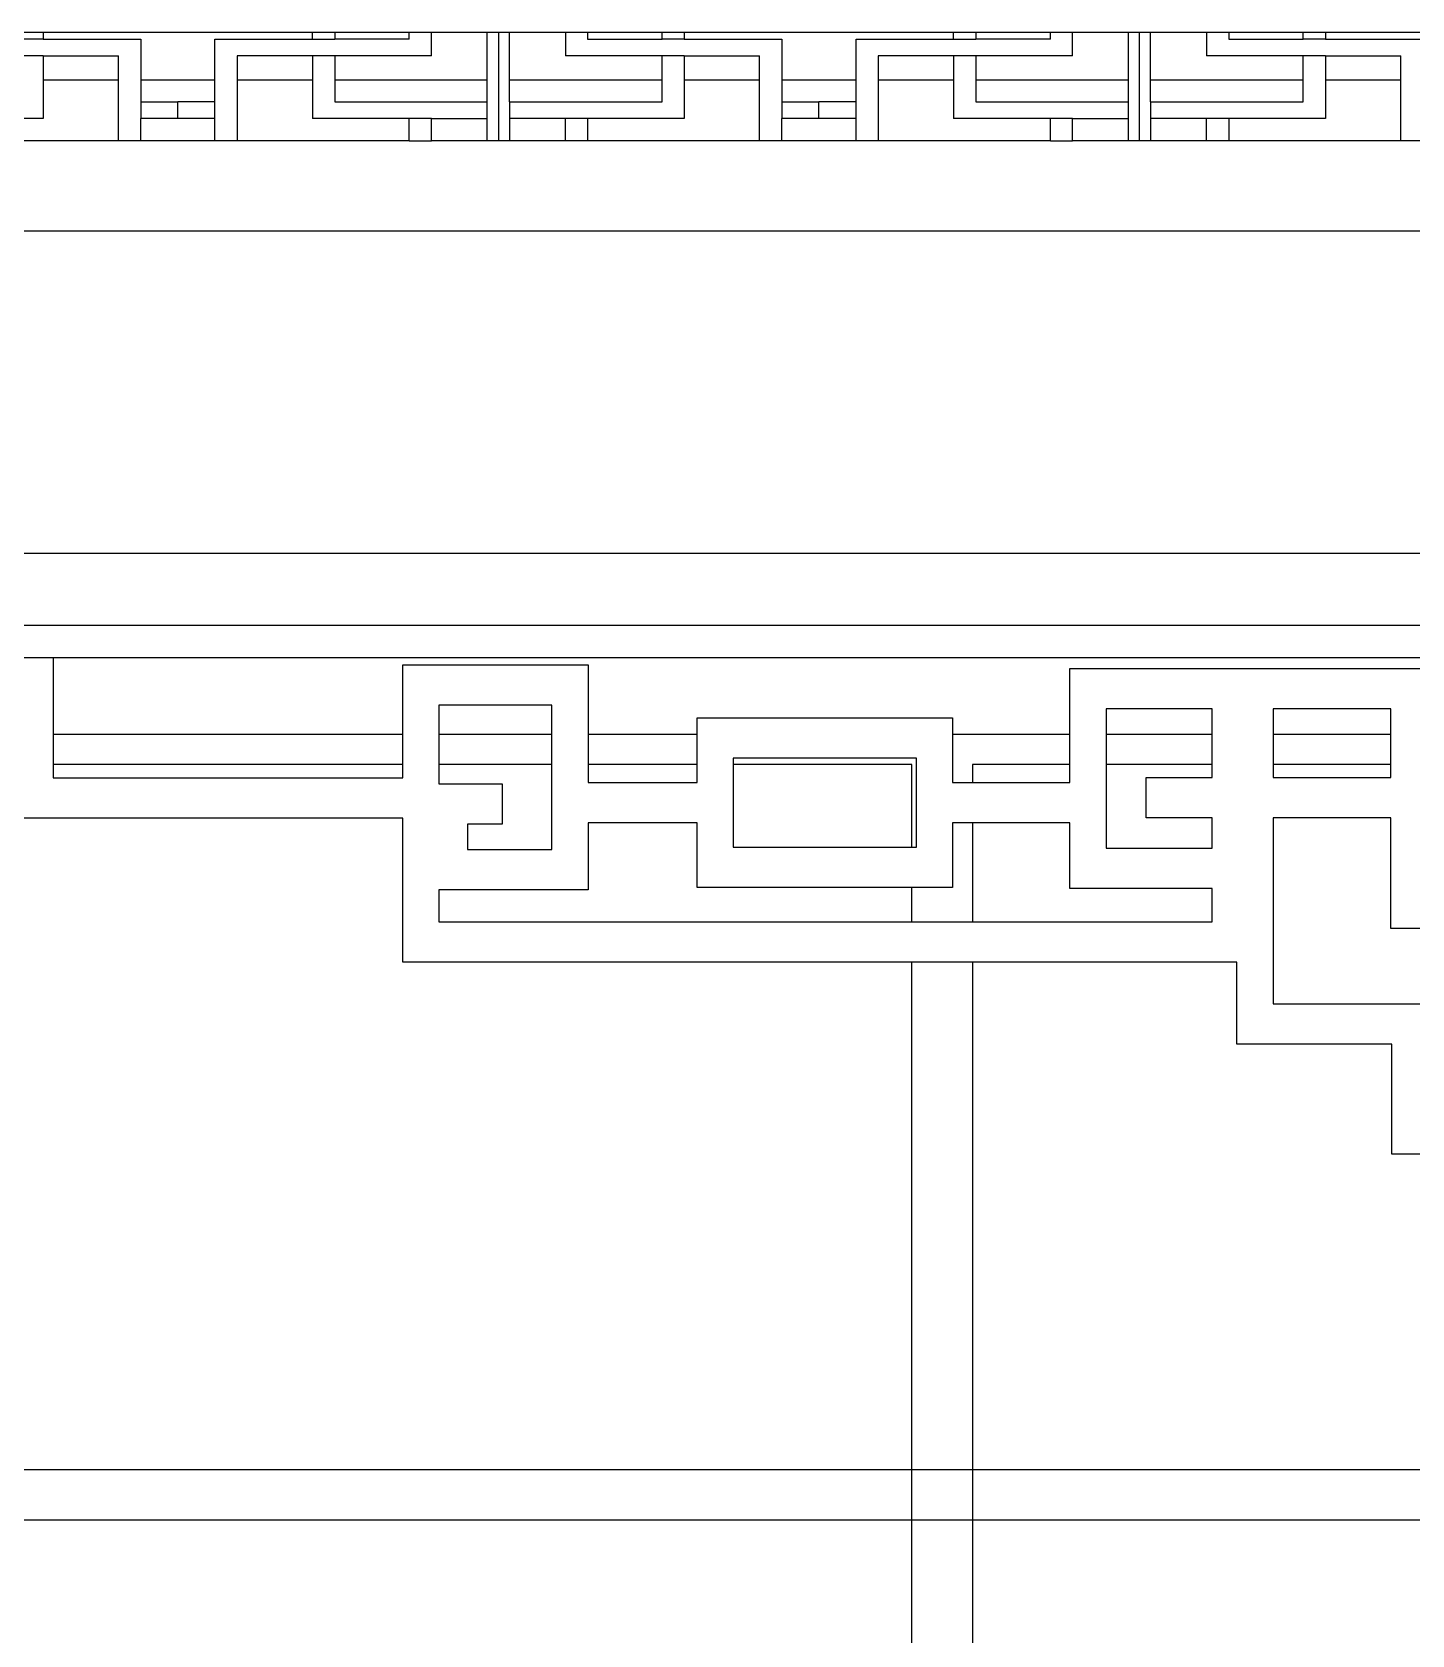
# Model space of a CAD drawing. Extents: x -24961 to 905641, y -154323 to 635957.
# Drawn here: x 416646 to 418016, y -117166 to -115574 of the extents above; entities that cross this region are included whole.
import ezdxf

# ---------------------------------------------------------------- set-up
doc = ezdxf.new("R2010")
doc.units = 0
doc.header["$LTSCALE"] = 1000
doc.header["$MEASUREMENT"] = 0
doc.layers.add('窗', color=154, linetype='Continuous')

msp = doc.modelspace()

# ---------------------------------------------------------------- linework, layer by layer
for p, q in [((416634.7, -115574.5), (416656.7, -115574.5)), ((416656.7, -115581.6), (416634.7, -115581.6)), ((416656.7, -115574.5), (416656.7, -115581.6)), ((416656.7, -115574.5), (416924.1, -115574.5)), ((416656.7, -115581.6), (416753.6, -115581.6)), ((416753.6, -115581.6), (416753.6, -115621.9)), ((416827.2, -115581.6), (416924.1, -115581.6)), ((416827.2, -115621.9), (416827.2, -115581.6)), ((416924.1, -115581.6), (416924.1, -115574.5)), ((416924.1, -115574.5), (416946.2, -115574.5)), ((416924.1, -115581.6), (416946.2, -115581.6)), ((416946.2, -115574.5), (416946.2, -115581.6)), ((416946.2, -115574.5), (417020.1, -115574.5)), ((417020.1, -115581.6), (416946.2, -115581.6)), ((417020.1, -115581.6), (417020.1, -115574.5)), ((417020.1, -115574.5), (417042.2, -115574.5)), ((417042.2, -115598.1), (417042.2, -115574.5)), ((417042.2, -115574.5), (417097.7, -115574.5)), ((417097.7, -115621.9), (417097.7, -115574.5)), ((417097.7, -115574.5), (417108.7, -115574.5)), ((417108.7, -115574.5), (417108.7, -115682.4)), ((417108.7, -115574.5), (417119.7, -115574.5)), ((417119.7, -115621.9), (417119.7, -115574.5)), ((417119.7, -115574.5), (417175.2, -115574.5)), ((417175.2, -115574.5), (417175.2, -115598.1)), ((417175.2, -115574.5), (417197.3, -115574.5)), ((417197.3, -115574.5), (417197.3, -115581.6)), ((417197.3, -115574.5), (417271.2, -115574.5)), ((417197.3, -115581.6), (417271.2, -115581.6)), ((417271.2, -115581.6), (417271.2, -115574.5)), ((417271.2, -115574.5), (417293.3, -115574.5)), ((417293.3, -115581.6), (417271.2, -115581.6)), ((417293.3, -115574.5), (417293.3, -115581.6)), ((417293.3, -115574.5), (417560.7, -115574.5)), ((417293.3, -115581.6), (417390.2, -115581.6)), ((417390.2, -115581.6), (417390.2, -115621.9)), ((417463.8, -115581.6), (417560.7, -115581.6)), ((417463.8, -115621.9), (417463.8, -115581.6)), ((417560.7, -115581.6), (417560.7, -115574.5)), ((417560.7, -115574.5), (417582.8, -115574.5)), ((417560.7, -115581.6), (417582.8, -115581.6)), ((417582.8, -115574.5), (417582.8, -115581.6)), ((417582.8, -115574.5), (417656.7, -115574.5)), ((417656.7, -115581.6), (417582.8, -115581.6)), ((417656.7, -115581.6), (417656.7, -115574.5)), ((417656.7, -115574.5), (417678.8, -115574.5)), ((417678.8, -115598.1), (417678.8, -115574.5)), ((417678.8, -115574.5), (417734.2, -115574.5)), ((417734.2, -115621.9), (417734.2, -115574.5)), ((417734.2, -115574.5), (417745.3, -115574.5)), ((417745.3, -115682.4), (417745.3, -115574.5)), ((417745.3, -115574.5), (417756.3, -115574.5)), ((417756.3, -115621.9), (417756.3, -115574.5)), ((417756.3, -115574.5), (417811.8, -115574.5)), ((417811.8, -115574.5), (417811.8, -115598.1)), ((417811.8, -115574.5), (417833.8, -115574.5)), ((417833.8, -115574.5), (417833.8, -115581.6)), ((417833.8, -115574.5), (417907.8, -115574.5)), ((417833.8, -115581.6), (417907.8, -115581.6)), ((417907.8, -115581.6), (417907.8, -115574.5)), ((417907.8, -115574.5), (417929.8, -115574.5)), ((417929.8, -115581.6), (417907.8, -115581.6)), ((417929.8, -115574.5), (417929.8, -115581.6)), ((417929.8, -115574.5), (418197.2, -115574.5)), ((417929.8, -115581.6), (418026.8, -115581.6)), ((416656.7, -115598.1), (416634.7, -115598.1)), ((416656.7, -115598.1), (416656.7, -115621.9)), ((416656.7, -115598.1), (416731.6, -115598.1)), ((416731.6, -115621.9), (416731.6, -115598.1)), ((416924.1, -115598.1), (416849.3, -115598.1)), ((416849.3, -115598.1), (416849.3, -115621.9)), ((416946.2, -115598.1), (416924.1, -115598.1)), ((416924.1, -115598.1), (416924.1, -115621.9)), ((417042.2, -115598.1), (416946.2, -115598.1)), ((416946.2, -115598.1), (416946.2, -115621.9)), ((417271.2, -115598.1), (417175.2, -115598.1)), ((417293.3, -115598.1), (417271.2, -115598.1)), ((417271.2, -115621.9), (417271.2, -115598.1)), ((417293.3, -115598.1), (417293.3, -115621.9)), ((417293.3, -115598.1), (417368.1, -115598.1)), ((417368.1, -115621.9), (417368.1, -115598.1)), ((417560.7, -115598.1), (417485.8, -115598.1)), ((417485.8, -115598.1), (417485.8, -115621.9)), ((417582.8, -115598.1), (417560.7, -115598.1)), ((417560.7, -115598.1), (417560.7, -115621.9)), ((417678.8, -115598.1), (417582.8, -115598.1)), ((417582.8, -115598.1), (417582.8, -115621.9)), ((417907.8, -115598.1), (417811.8, -115598.1)), ((417929.8, -115598.1), (417907.8, -115598.1)), ((417907.8, -115621.9), (417907.8, -115598.1)), ((417929.8, -115598.1), (417929.8, -115621.9)), ((417929.8, -115598.1), (418004.7, -115598.1)), ((418004.7, -115621.9), (418004.7, -115598.1)), ((416656.7, -115621.9), (416731.6, -115621.9)), ((416656.7, -115621.9), (416656.7, -115660.2)), ((416731.6, -115682.4), (416731.6, -115621.9)), ((416753.6, -115621.9), (416827.2, -115621.9)), ((416753.6, -115621.9), (416753.6, -115643.7)), ((416827.2, -115643.7), (416827.2, -115621.9)), ((416849.3, -115621.9), (416924.1, -115621.9)), ((416849.3, -115621.9), (416849.3, -115682.4)), ((416924.1, -115621.9), (416924.1, -115660.2)), ((416946.2, -115621.9), (417097.7, -115621.9)), ((416946.2, -115621.9), (416946.2, -115643.7)), ((417097.7, -115643.7), (417097.7, -115621.9)), ((417119.7, -115621.9), (417271.2, -115621.9)), ((417119.7, -115643.7), (417119.7, -115621.9)), ((417271.2, -115643.7), (417271.2, -115621.9)), ((417293.3, -115621.9), (417368.1, -115621.9)), ((417293.3, -115621.9), (417293.3, -115660.2)), ((417368.1, -115682.4), (417368.1, -115621.9)), ((417390.2, -115621.9), (417463.8, -115621.9)), ((417390.2, -115621.9), (417390.2, -115643.7)), ((417463.8, -115643.7), (417463.8, -115621.9)), ((417485.8, -115621.9), (417560.7, -115621.9)), ((417485.8, -115621.9), (417485.8, -115682.4)), ((417560.7, -115621.9), (417560.7, -115660.2)), ((417582.8, -115621.9), (417734.2, -115621.9)), ((417582.8, -115621.9), (417582.8, -115643.7)), ((417734.2, -115643.7), (417734.2, -115621.9)), ((417756.3, -115621.9), (417907.8, -115621.9)), ((417756.3, -115643.7), (417756.3, -115621.9)), ((417907.8, -115643.7), (417907.8, -115621.9)), ((417929.8, -115621.9), (418004.7, -115621.9)), ((417929.8, -115621.9), (417929.8, -115660.2)), ((418004.7, -115682.4), (418004.7, -115621.9)), ((416753.6, -115643.7), (416753.6, -115660.2)), ((416753.6, -115643.7), (416790.4, -115643.7)), ((416827.2, -115643.7), (416790.4, -115643.7)), ((416790.4, -115660.2), (416790.4, -115643.7)), ((416827.2, -115660.2), (416827.2, -115643.7)), ((416946.2, -115643.7), (417097.7, -115643.7)), ((417097.7, -115660.2), (417097.7, -115643.7)), ((417119.7, -115643.7), (417119.7, -115660.2)), ((417119.7, -115643.7), (417271.2, -115643.7)), ((417390.2, -115643.7), (417390.2, -115660.2)), ((417390.2, -115643.7), (417427, -115643.7)), ((417463.8, -115643.7), (417427, -115643.7)), ((417427, -115660.2), (417427, -115643.7)), ((417463.8, -115660.2), (417463.8, -115643.7)), ((417582.8, -115643.7), (417734.2, -115643.7)), ((417734.2, -115660.2), (417734.2, -115643.7)), ((417756.3, -115643.7), (417756.3, -115660.2)), ((417756.3, -115643.7), (417907.8, -115643.7)), ((416656.7, -115660.2), (416560.7, -115660.2)), ((416753.6, -115682.4), (416753.6, -115660.2)), ((416790.4, -115660.2), (416753.6, -115660.2)), ((416827.2, -115660.2), (416790.4, -115660.2)), ((416827.2, -115682.4), (416827.2, -115660.2)), ((417020.1, -115660.2), (416924.1, -115660.2)), ((417020.1, -115682.4), (417020.1, -115660.2)), ((417042.2, -115660.2), (417020.1, -115660.2)), ((417042.2, -115660.2), (417097.7, -115660.2)), ((417042.2, -115682.4), (417042.2, -115660.2)), ((417097.7, -115682.4), (417097.7, -115660.2)), ((417119.7, -115660.2), (417119.7, -115682.4)), ((417175.2, -115660.2), (417119.7, -115660.2)), ((417197.3, -115660.2), (417175.2, -115660.2)), ((417175.2, -115682.4), (417175.2, -115660.2)), ((417293.3, -115660.2), (417197.3, -115660.2)), ((417197.3, -115660.2), (417197.3, -115682.4)), ((417390.2, -115682.4), (417390.2, -115660.2)), ((417427, -115660.2), (417390.2, -115660.2)), ((417463.8, -115660.2), (417427, -115660.2)), ((417463.8, -115682.4), (417463.8, -115660.2)), ((417656.7, -115660.2), (417560.7, -115660.2)), ((417656.7, -115682.4), (417656.7, -115660.2)), ((417678.8, -115660.2), (417656.7, -115660.2)), ((417678.8, -115660.2), (417734.2, -115660.2)), ((417678.8, -115682.4), (417678.8, -115660.2)), ((417734.2, -115682.4), (417734.2, -115660.2)), ((417756.3, -115660.2), (417756.3, -115682.4)), ((417811.8, -115660.2), (417756.3, -115660.2)), ((417833.8, -115660.2), (417811.8, -115660.2)), ((417811.8, -115682.4), (417811.8, -115660.2)), ((417929.8, -115660.2), (417833.8, -115660.2)), ((417833.8, -115660.2), (417833.8, -115682.4)), ((416731.6, -115682.4), (416560.7, -115682.4)), ((416753.6, -115682.4), (416731.6, -115682.4)), ((416827.2, -115682.4), (416753.6, -115682.4)), ((416849.3, -115682.4), (416827.2, -115682.4)), ((417020.1, -115682.4), (416849.3, -115682.4)), ((417020.1, -115682.4), (417042.2, -115682.4)), ((417097.7, -115682.4), (417042.2, -115682.4)), ((417108.7, -115682.4), (417097.7, -115682.4)), ((417119.7, -115682.4), (417108.7, -115682.4)), ((417175.2, -115682.4), (417119.7, -115682.4)), ((417197.3, -115682.4), (417175.2, -115682.4)), ((417368.1, -115682.4), (417197.3, -115682.4)), ((417390.2, -115682.4), (417368.1, -115682.4)), ((417463.8, -115682.4), (417390.2, -115682.4)), ((417485.8, -115682.4), (417463.8, -115682.4)), ((417656.7, -115682.4), (417485.8, -115682.4)), ((417656.7, -115682.4), (417678.8, -115682.4)), ((417734.2, -115682.4), (417678.8, -115682.4)), ((417745.3, -115682.4), (417734.2, -115682.4)), ((417756.3, -115682.4), (417745.3, -115682.4)), ((417811.8, -115682.4), (417756.3, -115682.4)), ((417833.8, -115682.4), (417811.8, -115682.4)), ((418004.7, -115682.4), (417833.8, -115682.4)), ((418026.8, -115682.4), (418004.7, -115682.4)), ((414474.4, -115771.9), (418435.7, -115771.9)), ((416453.2, -116091.9), (418435.7, -116091.9)), ((418370.4, -116163.9), (416453.2, -116163.9)), ((416666.8, -116195.9), (416630.9, -116195.9)), ((416666.8, -116195.9), (416666.8, -116271.9)), ((418278.2, -116195.9), (416666.8, -116195.9)), ((417013.7, -116202.8), (417197.7, -116202.8)), ((417013.7, -116271.9), (417013.7, -116202.8)), ((417197.7, -116202.8), (417197.7, -116271.9)), ((417676.2, -116206.6), (418030.8, -116206.6)), ((417676.2, -116271.9), (417676.2, -116206.6)), ((417161.7, -116242.8), (417049.6, -116242.8)), ((417049.6, -116242.8), (417049.6, -116271.9)), ((417161.7, -116271.9), (417161.7, -116242.8)), ((417306, -116255.6), (417559.6, -116255.6)), ((417306, -116271.9), (417306, -116255.6)), ((417559.6, -116255.6), (417559.6, -116271.9)), ((417817.3, -116246.6), (417712.1, -116246.6)), ((417712.1, -116246.6), (417712.1, -116271.9)), ((417817.3, -116271.9), (417817.3, -116246.6)), ((417994.9, -116246.6), (417877.9, -116246.6)), ((417877.9, -116246.6), (417877.9, -116271.9)), ((417994.9, -116271.9), (417994.9, -116246.6)), ((417013.7, -116271.9), (416666.8, -116271.9)), ((416666.8, -116271.9), (416666.8, -116301.9)), ((417013.7, -116301.9), (417013.7, -116271.9)), ((417161.7, -116271.9), (417049.6, -116271.9)), ((417049.6, -116271.9), (417049.6, -116301.9)), ((417161.7, -116301.9), (417161.7, -116271.9)), ((417306, -116271.9), (417197.7, -116271.9)), ((417197.7, -116271.9), (417197.7, -116301.9)), ((417306, -116301.9), (417306, -116271.9)), ((417676.2, -116271.9), (417559.6, -116271.9)), ((417559.6, -116271.9), (417559.6, -116319.8)), ((417676.2, -116301.9), (417676.2, -116271.9)), ((417817.3, -116271.9), (417712.1, -116271.9)), ((417712.1, -116271.9), (417712.1, -116301.9)), ((417817.3, -116301.9), (417817.3, -116271.9)), ((417994.9, -116271.9), (417877.9, -116271.9)), ((417877.9, -116271.9), (417877.9, -116301.9)), ((417994.9, -116301.9), (417994.9, -116271.9)), ((417013.7, -116301.9), (416666.8, -116301.9)), ((416666.8, -116301.9), (416666.8, -116315.1)), ((417013.7, -116315.1), (417013.7, -116301.9)), ((417161.7, -116301.9), (417049.6, -116301.9)), ((417049.6, -116301.9), (417049.6, -116321.1)), ((417161.7, -116386.1), (417161.7, -116301.9)), ((417306, -116301.9), (417197.7, -116301.9)), ((417197.7, -116301.9), (417197.7, -116319.8)), ((417306, -116319.8), (417306, -116301.9)), ((417523.7, -116295.6), (417341.9, -116295.6)), ((417341.9, -116295.6), (417341.9, -116301.9)), ((417519.1, -116301.9), (417341.9, -116301.9)), ((417341.9, -116301.9), (417341.9, -116383.9)), ((417519.1, -116383.9), (417519.1, -116301.9)), ((417523.7, -116383.9), (417523.7, -116295.6)), ((417579.3, -116301.9), (417579.3, -116319.8)), ((417676.2, -116301.9), (417579.3, -116301.9)), ((417676.2, -116319.8), (417676.2, -116301.9)), ((417817.3, -116301.9), (417712.1, -116301.9)), ((417712.1, -116301.9), (417712.1, -116385)), ((417817.3, -116314.8), (417817.3, -116301.9)), ((417994.9, -116301.9), (417877.9, -116301.9)), ((417877.9, -116301.9), (417877.9, -116314.8)), ((417994.9, -116314.8), (417994.9, -116301.9)), ((416666.8, -116315.1), (417013.7, -116315.1)), ((417049.6, -116321.1), (417112.5, -116321.1)), ((417112.5, -116321.1), (417112.5, -116361.1)), ((417197.7, -116319.8), (417306, -116319.8)), ((417559.6, -116319.8), (417579.3, -116319.8)), ((417579.3, -116319.8), (417676.2, -116319.8)), ((417751.9, -116314.8), (417817.3, -116314.8)), ((417751.9, -116354.8), (417751.9, -116314.8)), ((417877.9, -116314.8), (417994.9, -116314.8)), ((417013.7, -116355.1), (416550.2, -116355.1)), ((417013.7, -116498.1), (417013.7, -116355.1)), ((417078.1, -116361.1), (417078.1, -116386.1)), ((417112.5, -116361.1), (417078.1, -116361.1)), ((417197.7, -116359.8), (417197.7, -116426.1)), ((417306, -116359.8), (417197.7, -116359.8)), ((417306, -116423.9), (417306, -116359.8)), ((417559.6, -116359.8), (417559.6, -116423.9)), ((417579.3, -116359.8), (417559.6, -116359.8)), ((417579.3, -116359.8), (417579.3, -116458.1)), ((417676.2, -116359.8), (417579.3, -116359.8)), ((417676.2, -116425), (417676.2, -116359.8)), ((417817.3, -116354.8), (417751.9, -116354.8)), ((417817.3, -116385), (417817.3, -116354.8)), ((417877.9, -116354.8), (417877.9, -116539.6)), ((417994.9, -116354.8), (417877.9, -116354.8)), ((417994.9, -116464.6), (417994.9, -116354.8)), ((417341.9, -116383.9), (417519.1, -116383.9)), ((417519.1, -116383.9), (417523.7, -116383.9)), ((417712.1, -116385), (417817.3, -116385)), ((417078.1, -116386.1), (417161.7, -116386.1)), ((417049.6, -116426.1), (417049.6, -116458.1)), ((417197.7, -116426.1), (417049.6, -116426.1)), ((417519.1, -116423.9), (417306, -116423.9)), ((417519.1, -116458.1), (417519.1, -116423.9)), ((417559.6, -116423.9), (417519.1, -116423.9)), ((417817.3, -116425), (417676.2, -116425)), ((417817.3, -116458.1), (417817.3, -116425)), ((417049.6, -116458.1), (417519.1, -116458.1)), ((417519.1, -116458.1), (417579.3, -116458.1)), ((417579.3, -116458.1), (417817.3, -116458.1)), ((418143.4, -116464.6), (417994.9, -116464.6)), ((417519.1, -116498.1), (417013.7, -116498.1)), ((417579.3, -116498.1), (417519.1, -116498.1)), ((417841.9, -116498.1), (417579.3, -116498.1)), ((417841.9, -116579.6), (417841.9, -116498.1)), ((417877.9, -116539.6), (418143.4, -116539.6)), ((417995.8, -116579.6), (417841.9, -116579.6)), ((417995.8, -116688.9), (417995.8, -116579.6)), ((418143.4, -116688.9), (417995.8, -116688.9))]:
    msp.add_line(p, q)
at = {"layer": '窗'}
for p, q in [((417519.1, -117001.9), (417519.1, -116498.1)), ((417579.3, -116498.1), (417579.3, -117001.9)), ((416550.2, -117001.9), (417519.1, -117001.9)), ((417519.1, -117051.9), (417519.1, -117001.9)), ((417519.1, -117001.9), (417579.3, -117001.9)), ((417579.3, -117001.9), (417579.3, -117051.9)), ((417579.3, -117001.9), (418278.2, -117001.9)), ((416550.2, -117051.9), (417519.1, -117051.9)), ((417519.1, -120091.9), (417519.1, -117051.9)), ((417519.1, -117051.9), (417579.3, -117051.9)), ((417579.3, -117051.9), (418278.2, -117051.9)), ((417579.3, -117051.9), (417579.3, -120091.9))]:
    msp.add_line(p, q, dxfattribs=at)

doc.saveas('drawing.dxf')
